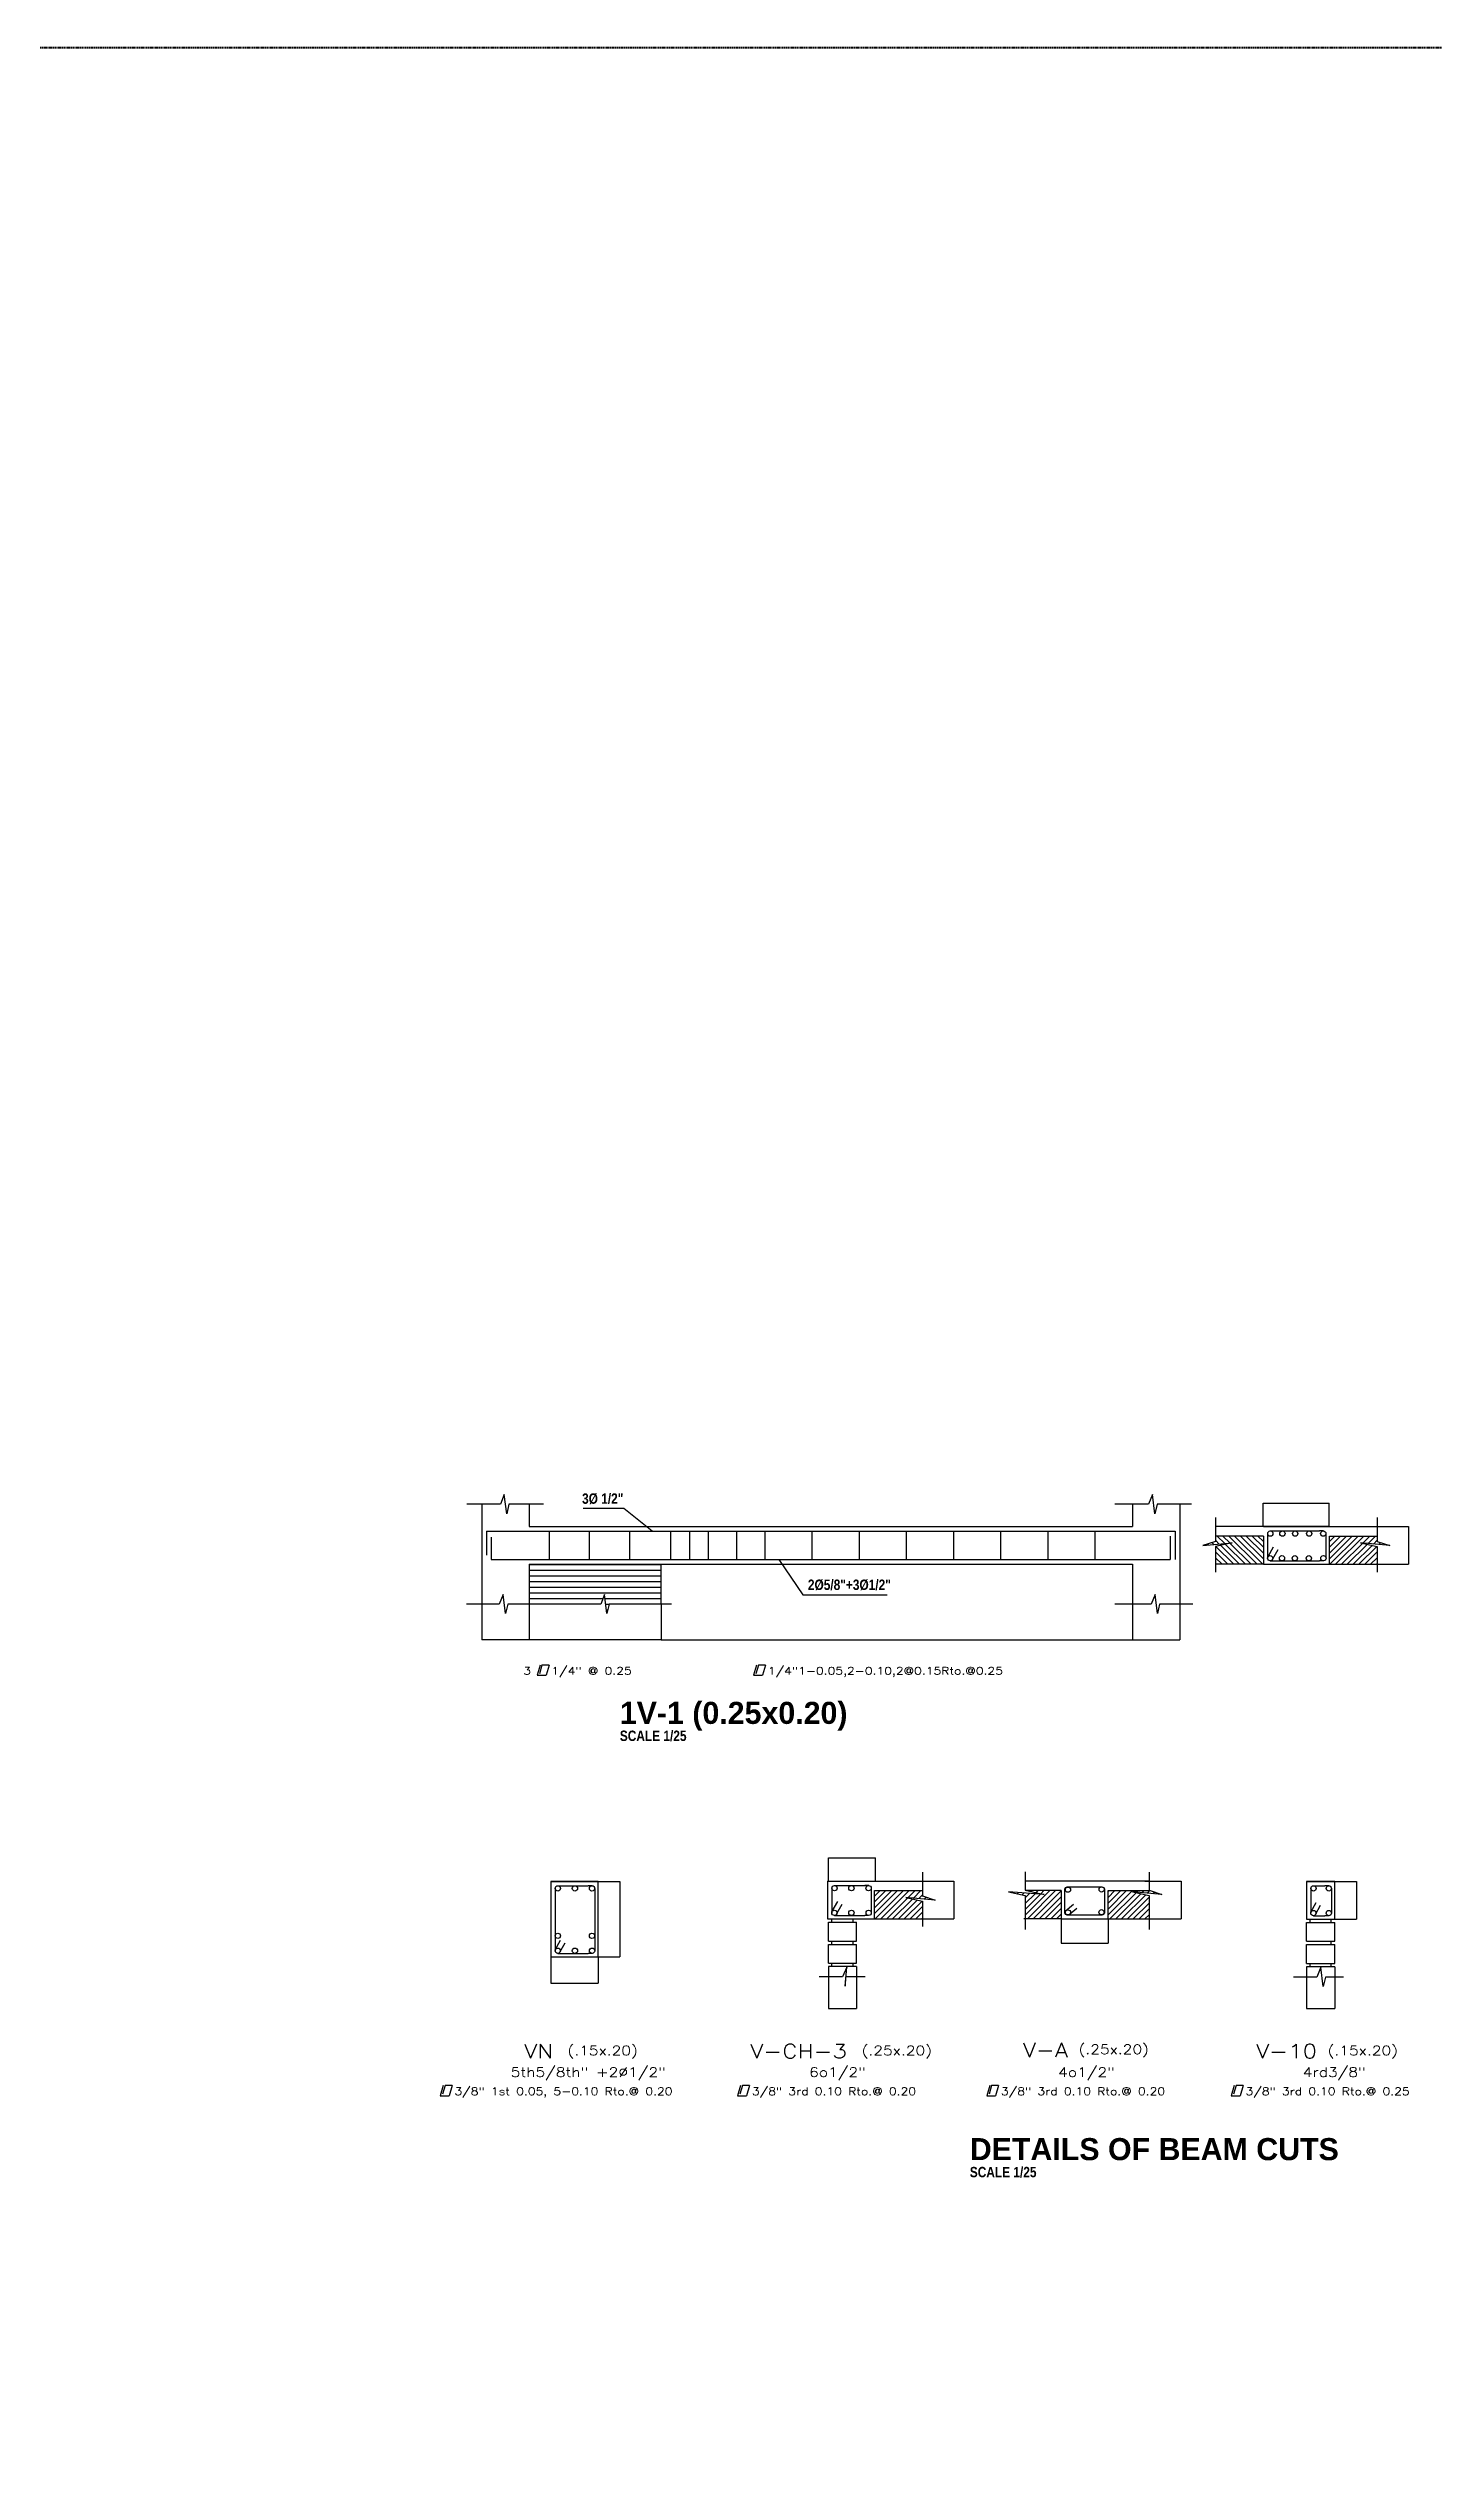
# Model space of a CAD drawing. Header units: millimetres. Extents: x -249630 to 95394, y -188036 to 109963.
# Drawn here: x 69887 to 77235, y -68533 to -55806 of the extents above; entities that cross this region are included whole.
import ezdxf

# ---------------------------------------------------------------- set-up
doc = ezdxf.new("R2010")
doc.units = ezdxf.units.MM
doc.header["$PDMODE"] = 2
doc.linetypes.add('ACAD_ISO04W100', pattern=[30, 24, -3, 0, -3])
doc.linetypes.add('DASHED2', pattern=[9.525, 6.35, -3.175])
for name, color, linetype in [('04', 4, 'Continuous'), ('05', 5, 'Continuous'), ('Layer3', 3, 'Continuous'), ('SOMBRA', 252, 'Continuous'), ('TEXTO1', 7, 'Continuous'), ('TEXTOS', 11, 'Continuous'), ('TITULOS', 180, 'Continuous'), ('VEREDA', 1, 'Continuous')]:
    doc.layers.add(name, color=color, linetype=linetype)
doc.styles.add('COTAS', font='arial.ttf', dxfattribs={"width": 1.1})
doc.styles.add('DESCRIPCION(E)', font='swisscbi.ttf', dxfattribs={"width": 1.1, "oblique": 15, "height": 0.15})
doc.styles.add('ROMANS', font='romans')
doc.styles.add('TITULOS(E)', font='swisscbi.ttf', dxfattribs={"oblique": 15, "height": 0.23})
doc.dimstyles.new('Copy of COTA1-25', dxfattribs={"dimscale": 0.25, "dimtxt": 0.22, "dimasz": 0.12, "dimexe": 0.08, "dimexo": 0.05, "dimgap": 0.076, "dimtad": 2, "dimtih": 1, "dimtoh": 1, "dimzin": 4, "dimdsep": 46, "dimtxsty": 'COTAS', "dimblk": 'ARCHTICK', "dimcen": -0.1, "dimclrd": 141, "dimclre": 141, "dimclrt": 11, "dimadec": 0, "dimazin": 0, "dimtfac": 1, "dimtix": 1, "dimtmove": 1, "dimatfit": 3, "dimfxl": 1, "dimtolj": 1, "dimtzin": 0, "dimarcsym": 0})
doc.dimstyles.new('COTA1-25', dxfattribs={"dimscale": 0.25, "dimtxt": 0.22, "dimasz": 0.12, "dimexe": 0.08, "dimexo": 0.05, "dimgap": 0.076, "dimtad": 2, "dimzin": 4, "dimdsep": 46, "dimtxsty": 'COTAS', "dimblk": 'ARCHTICK', "dimcen": -0.1, "dimclrd": 141, "dimclre": 141, "dimclrt": 11, "dimadec": 0, "dimazin": 0, "dimtfac": 1, "dimtix": 1, "dimtmove": 1, "dimatfit": 3, "dimfxl": 1, "dimtolj": 1, "dimtzin": 0, "dimarcsym": 0})

# ---------------------------------------------------------------- blocks, each defined once
blk = doc.blocks.new('_ArchTick')
at = {"color": 0, "linetype": 'ByBlock', "const_width": 0.15}
blk.add_lwpolyline([(-0.5, -0.5), (0.5, 0.5)], dxfattribs=at)
blk = doc.blocks.new('*D446')
at = {"color": 141, "linetype": 'Continuous', "lineweight": -2, "transparency": 16777216}
for p, q in [((75702, -65527), (75895, -65527)), ((75895, -65527), (75895, -65727)), ((75702, -65727), (75895, -65727))]:
    blk.add_line(p, q, dxfattribs=at)
at = {"layer": 'Defpoints', "color": 0, "linetype": 'Continuous', "transparency": 16777216}
for p in [(75702, -65527), (75702, -65727), (75895, -65727)]:
    blk.add_point(p, dxfattribs=at)
at = {"color": 141, "linetype": 'Continuous', "lineweight": -2, "transparency": 16777216, "xscale": 0.03, "yscale": 0.03, "zscale": 0.03}
for p, rotation in [((75895, -65527), 90), ((75895, -65727), 270)]:
    blk.add_blockref('_ArchTick', p, dxfattribs=dict(at, rotation=rotation))
at = {"color": 11, "linetype": 'Continuous', "transparency": 16777216, "insert": (75896, -65627), "char_height": 0.055, "attachment_point": 5, "style": 'COTAS'}
blk.add_mtext('\\A1;200.00', dxfattribs=at)
blk = doc.blocks.new('*D447')
at = {"color": 141, "linetype": 'Continuous', "lineweight": -2, "transparency": 16777216}
for p, q in [((75258, -65727), (75258, -65857)), ((75507, -65727), (75507, -65857)), ((75258, -65857), (75507, -65857))]:
    blk.add_line(p, q, dxfattribs=at)
at = {"layer": 'Defpoints', "color": 0, "linetype": 'Continuous', "transparency": 16777216}
for p in [(75258, -65727), (75507, -65727), (75507, -65857)]:
    blk.add_point(p, dxfattribs=at)
at = {"color": 141, "linetype": 'Continuous', "lineweight": -2, "transparency": 16777216, "xscale": 0.03, "yscale": 0.03, "zscale": 0.03, "rotation": 180}
blk.add_blockref('_ArchTick', (75258, -65857), dxfattribs=at)
at = {"color": 141, "linetype": 'Continuous', "lineweight": -2, "transparency": 16777216, "xscale": 0.03, "yscale": 0.03, "zscale": 0.03}
blk.add_blockref('_ArchTick', (75507, -65857), dxfattribs=at)
at = {"color": 11, "linetype": 'Continuous', "transparency": 16777216, "insert": (75383, -65857), "char_height": 0.055, "attachment_point": 5, "style": 'COTAS'}
blk.add_mtext('\\A1;249.01', dxfattribs=at)
blk = doc.blocks.new('*D448')
at = {"color": 141, "linetype": 'Continuous', "lineweight": -2, "transparency": 16777216}
for p, q in [((76559, -66032), (76559, -66203)), ((76709, -66032), (76709, -66203)), ((76559, -66203), (76709, -66203))]:
    blk.add_line(p, q, dxfattribs=at)
at = {"layer": 'Defpoints', "color": 0, "linetype": 'Continuous', "transparency": 16777216}
for p in [(76559, -66032), (76709, -66032), (76709, -66203)]:
    blk.add_point(p, dxfattribs=at)
at = {"color": 141, "linetype": 'Continuous', "lineweight": -2, "transparency": 16777216, "xscale": 0.03, "yscale": 0.03, "zscale": 0.03, "rotation": 180}
blk.add_blockref('_ArchTick', (76559, -66203), dxfattribs=at)
at = {"color": 141, "linetype": 'Continuous', "lineweight": -2, "transparency": 16777216, "xscale": 0.03, "yscale": 0.03, "zscale": 0.03}
blk.add_blockref('_ArchTick', (76709, -66203), dxfattribs=at)
at = {"color": 11, "linetype": 'Continuous', "transparency": 16777216, "insert": (76624, -66203), "char_height": 0.055, "attachment_point": 5, "style": 'COTAS'}
blk.add_mtext('\\A1;150.00', dxfattribs=at)
blk = doc.blocks.new('*D449')
at = {"color": 141, "linetype": 'Continuous', "lineweight": -2, "transparency": 16777216}
for p, q in [((76709, -65529), (76825, -65529)), ((76825, -65529), (76825, -65729)), ((76709, -65729), (76825, -65729))]:
    blk.add_line(p, q, dxfattribs=at)
at = {"layer": 'Defpoints', "color": 0, "linetype": 'Continuous', "transparency": 16777216}
for p in [(76709, -65529), (76709, -65729), (76825, -65729)]:
    blk.add_point(p, dxfattribs=at)
at = {"color": 141, "linetype": 'Continuous', "lineweight": -2, "transparency": 16777216, "xscale": 0.03, "yscale": 0.03, "zscale": 0.03}
for p, rotation in [((76825, -65529), 90), ((76825, -65729), 270)]:
    blk.add_blockref('_ArchTick', p, dxfattribs=dict(at, rotation=rotation))
at = {"color": 11, "linetype": 'Continuous', "transparency": 16777216, "insert": (76825, -65629), "char_height": 0.055, "attachment_point": 5, "style": 'COTAS'}
blk.add_mtext('\\A1;199.99', dxfattribs=at)
blk = doc.blocks.new('*D450')
at = {"color": 141, "linetype": 'Continuous', "lineweight": -2, "transparency": 16777216}
for p, q in [((74524, -65527), (74689, -65527)), ((74689, -65527), (74689, -65727)), ((74524, -65727), (74689, -65727))]:
    blk.add_line(p, q, dxfattribs=at)
at = {"layer": 'Defpoints', "color": 0, "linetype": 'Continuous', "transparency": 16777216}
for p in [(74524, -65527), (74524, -65727), (74689, -65727)]:
    blk.add_point(p, dxfattribs=at)
at = {"color": 141, "linetype": 'Continuous', "lineweight": -2, "transparency": 16777216, "xscale": 0.03, "yscale": 0.03, "zscale": 0.03}
for p, rotation in [((74689, -65527), 90), ((74689, -65727), 270)]:
    blk.add_blockref('_ArchTick', p, dxfattribs=dict(at, rotation=rotation))
at = {"color": 11, "linetype": 'Continuous', "transparency": 16777216, "insert": (74689, -65627), "char_height": 0.055, "attachment_point": 5, "style": 'COTAS'}
blk.add_mtext('\\A1;200.00', dxfattribs=at)
blk = doc.blocks.new('A$C38044ED6')
at = {"layer": 'TEXTO1', "ltscale": 0.2}
for p, q in [((0.032, 0.108), (0, 0)), ((0, 0), (0.095, 0)), ((0.052, 0.108), (0.025, 0.016)), ((0.127, 0.108), (0.052, 0.108)), ((0.127, 0.108), (0.095, 0))]:
    blk.add_line(p, q, dxfattribs=at)
blk = doc.blocks.new('*D451')
at = {"color": 141, "linetype": 'Continuous', "lineweight": -2, "transparency": 16777216}
for p, q in [((74024, -65527), (74024, -65404)), ((74024, -65404), (74274, -65404)), ((74274, -65527), (74274, -65404))]:
    blk.add_line(p, q, dxfattribs=at)
at = {"layer": 'Defpoints', "color": 0, "linetype": 'Continuous', "transparency": 16777216}
for p in [(74274, -65404), (74024, -65527), (74274, -65527)]:
    blk.add_point(p, dxfattribs=at)
at = {"color": 141, "linetype": 'Continuous', "lineweight": -2, "transparency": 16777216, "xscale": 0.03, "yscale": 0.03, "zscale": 0.03, "rotation": 180}
blk.add_blockref('_ArchTick', (74024, -65404), dxfattribs=at)
at = {"color": 141, "linetype": 'Continuous', "lineweight": -2, "transparency": 16777216, "xscale": 0.03, "yscale": 0.03, "zscale": 0.03}
blk.add_blockref('_ArchTick', (74274, -65404), dxfattribs=at)
at = {"color": 11, "linetype": 'Continuous', "transparency": 16777216, "insert": (74149, -65404), "char_height": 0.055, "attachment_point": 5, "style": 'COTAS'}
blk.add_mtext('\\A1;250.00', dxfattribs=at)
blk = doc.blocks.new('*D452')
at = {"color": 141, "linetype": 'Continuous', "lineweight": -2, "transparency": 16777216}
for p, q in [((74024, -66031), (74024, -66202)), ((74174, -66031), (74174, -66202)), ((74024, -66202), (74174, -66202))]:
    blk.add_line(p, q, dxfattribs=at)
at = {"layer": 'Defpoints', "color": 0, "linetype": 'Continuous', "transparency": 16777216}
for p in [(74024, -66031), (74174, -66031), (74174, -66202)]:
    blk.add_point(p, dxfattribs=at)
at = {"color": 141, "linetype": 'Continuous', "lineweight": -2, "transparency": 16777216, "xscale": 0.03, "yscale": 0.03, "zscale": 0.03, "rotation": 180}
blk.add_blockref('_ArchTick', (74024, -66202), dxfattribs=at)
at = {"color": 141, "linetype": 'Continuous', "lineweight": -2, "transparency": 16777216, "xscale": 0.03, "yscale": 0.03, "zscale": 0.03}
blk.add_blockref('_ArchTick', (74174, -66202), dxfattribs=at)
at = {"color": 11, "linetype": 'Continuous', "transparency": 16777216, "insert": (74089, -66202), "char_height": 0.055, "attachment_point": 5, "style": 'COTAS'}
blk.add_mtext('\\A1;150.00', dxfattribs=at)
blk = doc.blocks.new('*D478')
at = {"color": 141, "linetype": 'Continuous', "lineweight": -2, "transparency": 16777216}
for p, q in [((72803, -65529), (72919, -65529)), ((72919, -65529), (72919, -65929)), ((72803, -65929), (72919, -65929))]:
    blk.add_line(p, q, dxfattribs=at)
at = {"layer": 'Defpoints', "color": 0, "linetype": 'Continuous', "transparency": 16777216}
for p in [(72803, -65529), (72803, -65929), (72919, -65929)]:
    blk.add_point(p, dxfattribs=at)
at = {"color": 141, "linetype": 'Continuous', "lineweight": -2, "transparency": 16777216, "xscale": 0.03, "yscale": 0.03, "zscale": 0.03}
for p, rotation in [((72919, -65529), 90), ((72919, -65929), 270)]:
    blk.add_blockref('_ArchTick', p, dxfattribs=dict(at, rotation=rotation))
at = {"color": 11, "linetype": 'Continuous', "transparency": 16777216, "insert": (72919, -65729), "char_height": 0.055, "attachment_point": 5, "style": 'COTAS'}
blk.add_mtext('\\A1;399.99', dxfattribs=at)
blk = doc.blocks.new('*D479')
at = {"color": 141, "linetype": 'Continuous', "lineweight": -2, "transparency": 16777216}
for p, q in [((72553, -65929), (72553, -66069)), ((72803, -65929), (72803, -66069)), ((72553, -66069), (72803, -66069))]:
    blk.add_line(p, q, dxfattribs=at)
at = {"layer": 'Defpoints', "color": 0, "linetype": 'Continuous', "transparency": 16777216}
for p in [(72553, -65929), (72803, -65929), (72803, -66069)]:
    blk.add_point(p, dxfattribs=at)
at = {"color": 141, "linetype": 'Continuous', "lineweight": -2, "transparency": 16777216, "xscale": 0.03, "yscale": 0.03, "zscale": 0.03, "rotation": 180}
blk.add_blockref('_ArchTick', (72553, -66069), dxfattribs=at)
at = {"color": 141, "linetype": 'Continuous', "lineweight": -2, "transparency": 16777216, "xscale": 0.03, "yscale": 0.03, "zscale": 0.03}
blk.add_blockref('_ArchTick', (72803, -66069), dxfattribs=at)
at = {"color": 11, "linetype": 'Continuous', "transparency": 16777216, "insert": (72678, -66069), "char_height": 0.055, "attachment_point": 5, "style": 'COTAS'}
blk.add_mtext('\\A1;250.00', dxfattribs=at)
blk = doc.blocks.new('*D501')
at = {"color": 141, "linetype": 'Continuous', "lineweight": -2, "transparency": 16777216}
for p, q in [((72437, -64058), (72437, -64247)), ((73137, -64058), (73137, -64247)), ((73137, -64247), (72437, -64247))]:
    blk.add_line(p, q, dxfattribs=at)
at = {"layer": 'Defpoints', "color": 0, "linetype": 'Continuous', "transparency": 16777216}
for p in [(72437, -64058), (73137, -64058), (72437, -64247)]:
    blk.add_point(p, dxfattribs=at)
at = {"color": 141, "linetype": 'Continuous', "lineweight": -2, "transparency": 16777216, "xscale": 0.03, "yscale": 0.03, "zscale": 0.03, "rotation": 180}
blk.add_blockref('_ArchTick', (72437, -64247), dxfattribs=at)
at = {"color": 141, "linetype": 'Continuous', "lineweight": -2, "transparency": 16777216, "xscale": 0.03, "yscale": 0.03, "zscale": 0.03}
blk.add_blockref('_ArchTick', (73137, -64247), dxfattribs=at)
at = {"color": 11, "linetype": 'Continuous', "transparency": 16777216, "insert": (72787, -64247), "char_height": 0.055, "attachment_point": 5, "style": 'COTAS'}
blk.add_mtext('\\A1;700.00', dxfattribs=at)
blk = doc.blocks.new('*D502')
at = {"color": 141, "linetype": 'Continuous', "lineweight": -2, "transparency": 16777216}
for p, q in [((73137, -64055), (73137, -64247)), ((75637, -64021), (75637, -64247)), ((73137, -64247), (75637, -64247))]:
    blk.add_line(p, q, dxfattribs=at)
at = {"layer": 'Defpoints', "color": 0, "linetype": 'Continuous', "transparency": 16777216}
for p in [(73137, -64055), (75637, -64021), (75637, -64247)]:
    blk.add_point(p, dxfattribs=at)
at = {"color": 141, "linetype": 'Continuous', "lineweight": -2, "transparency": 16777216, "xscale": 0.03, "yscale": 0.03, "zscale": 0.03, "rotation": 180}
blk.add_blockref('_ArchTick', (73137, -64247), dxfattribs=at)
at = {"color": 141, "linetype": 'Continuous', "lineweight": -2, "transparency": 16777216, "xscale": 0.03, "yscale": 0.03, "zscale": 0.03}
blk.add_blockref('_ArchTick', (75637, -64247), dxfattribs=at)
at = {"color": 11, "linetype": 'Continuous', "transparency": 16777216, "insert": (74387, -64247), "char_height": 0.055, "attachment_point": 5, "style": 'COTAS'}
blk.add_mtext('\\A1;2500.00', dxfattribs=at)
blk = doc.blocks.new('*D503')
at = {"color": 141, "linetype": 'Continuous', "lineweight": -2, "transparency": 16777216}
for p, q in [((76934, -63647), (77100, -63647)), ((77100, -63647), (77100, -63847)), ((76934, -63847), (77100, -63847))]:
    blk.add_line(p, q, dxfattribs=at)
at = {"layer": 'Defpoints', "color": 0, "linetype": 'Continuous', "transparency": 16777216}
for p in [(76934, -63647), (76934, -63847), (77100, -63847)]:
    blk.add_point(p, dxfattribs=at)
at = {"color": 141, "linetype": 'Continuous', "lineweight": -2, "transparency": 16777216, "xscale": 0.03, "yscale": 0.03, "zscale": 0.03}
for p, rotation in [((77100, -63647), 90), ((77100, -63847), 270)]:
    blk.add_blockref('_ArchTick', p, dxfattribs=dict(at, rotation=rotation))
at = {"color": 11, "linetype": 'Continuous', "transparency": 16777216, "insert": (77100, -63747), "char_height": 0.055, "attachment_point": 5, "style": 'COTAS'}
blk.add_mtext('\\A1;200.00', dxfattribs=at)
blk = doc.blocks.new('*D504')
at = {"color": 141, "linetype": 'Continuous', "lineweight": -2, "transparency": 16777216}
for p, q in [((76330, -63647), (76330, -63523)), ((76330, -63523), (76680, -63523)), ((76680, -63647), (76680, -63523))]:
    blk.add_line(p, q, dxfattribs=at)
at = {"layer": 'Defpoints', "color": 0, "linetype": 'Continuous', "transparency": 16777216}
for p in [(76680, -63523), (76330, -63647), (76680, -63647)]:
    blk.add_point(p, dxfattribs=at)
at = {"color": 141, "linetype": 'Continuous', "lineweight": -2, "transparency": 16777216, "xscale": 0.03, "yscale": 0.03, "zscale": 0.03, "rotation": 180}
blk.add_blockref('_ArchTick', (76330, -63523), dxfattribs=at)
at = {"color": 141, "linetype": 'Continuous', "lineweight": -2, "transparency": 16777216, "xscale": 0.03, "yscale": 0.03, "zscale": 0.03}
blk.add_blockref('_ArchTick', (76680, -63523), dxfattribs=at)
at = {"color": 11, "linetype": 'Continuous', "transparency": 16777216, "insert": (76505, -63523), "char_height": 0.055, "attachment_point": 5, "style": 'COTAS'}
blk.add_mtext('\\A1;350.00', dxfattribs=at)
blk = doc.blocks.new('*D505')
at = {"color": 141, "linetype": 'Continuous', "lineweight": -2, "transparency": 16777216}
for p, q in [((72187, -64058), (72187, -64247)), ((72437, -64058), (72437, -64247)), ((72437, -64247), (72187, -64247))]:
    blk.add_line(p, q, dxfattribs=at)
at = {"layer": 'Defpoints', "color": 0, "linetype": 'Continuous', "transparency": 16777216}
for p in [(72187, -64058), (72437, -64058), (72187, -64247)]:
    blk.add_point(p, dxfattribs=at)
at = {"color": 141, "linetype": 'Continuous', "lineweight": -2, "transparency": 16777216, "xscale": 0.03, "yscale": 0.03, "zscale": 0.03, "rotation": 180}
blk.add_blockref('_ArchTick', (72187, -64247), dxfattribs=at)
at = {"color": 141, "linetype": 'Continuous', "lineweight": -2, "transparency": 16777216, "xscale": 0.03, "yscale": 0.03, "zscale": 0.03}
blk.add_blockref('_ArchTick', (72437, -64247), dxfattribs=at)
at = {"color": 11, "linetype": 'Continuous', "transparency": 16777216, "insert": (72312, -64247), "char_height": 0.055, "attachment_point": 5, "style": 'COTAS'}
blk.add_mtext('\\A1;250.00', dxfattribs=at)
blk = doc.blocks.new('*D506')
at = {"color": 141, "linetype": 'Continuous', "lineweight": -2, "transparency": 16777216}
for p, q in [((75887, -64058), (75887, -64247)), ((75637, -64247), (75637, -64247)), ((75637, -64247), (75887, -64247))]:
    blk.add_line(p, q, dxfattribs=at)
at = {"layer": 'Defpoints', "color": 0, "linetype": 'Continuous', "transparency": 16777216}
for p in [(75887, -64058), (75637, -64247), (75887, -64247)]:
    blk.add_point(p, dxfattribs=at)
at = {"color": 141, "linetype": 'Continuous', "lineweight": -2, "transparency": 16777216, "xscale": 0.03, "yscale": 0.03, "zscale": 0.03, "rotation": 180}
blk.add_blockref('_ArchTick', (75637, -64247), dxfattribs=at)
at = {"color": 141, "linetype": 'Continuous', "lineweight": -2, "transparency": 16777216, "xscale": 0.03, "yscale": 0.03, "zscale": 0.03}
blk.add_blockref('_ArchTick', (75887, -64247), dxfattribs=at)
at = {"color": 11, "linetype": 'Continuous', "transparency": 16777216, "insert": (75762, -64247), "char_height": 0.055, "attachment_point": 5, "style": 'COTAS'}
blk.add_mtext('\\A1;250.00', dxfattribs=at)

msp = doc.modelspace()

# ---------------------------------------------------------------- hatches: boundary and pattern name
at = {"linetype": 'Continuous'}
h = msp.add_hatch(dxfattribs=at)
h.set_pattern_fill('ANSI31', color=1, scale=175, style=0)
h.set_pattern_definition([(135, (414592.063, -92257.073), (15.4679608, 15.4679608), [])])
h.paths.add_polyline_path([(76076.274, -63753.252), (76165.151, -63733.734), (76009.613, -63747.24), (76076.274, -63725.409), (76076.274, -63697.035), (76330.256, -63697.035), (76330.256, -63847.035), (76076.274, -63847.035)])
h = msp.add_hatch(dxfattribs=at)
h.set_pattern_fill('ANSI31', color=1, scale=175, style=0)
h.set_pattern_definition([(45, (-261581.55, -92257.073), (-15.4679608, 15.4679608), [])])
h.paths.add_polyline_path([(76934.239, -63753.252), (76845.362, -63733.734), (77000.899, -63747.24), (76934.239, -63725.409), (76934.239, -63697.035), (76680.256, -63697.035), (76680.256, -63847.035), (76934.239, -63847.035)])
h = msp.add_hatch(dxfattribs=at)
h.set_pattern_fill('ANSI31', color=1, scale=175, style=0)
h.set_pattern_definition([(45, (-98613.55, -287423.35), (-392.8862, 392.8862), [])])
h.paths.add_polyline_path([(72649.06, -65632.428), (72560.183, -65612.91), (72715.721, -65626.416), (72649.06, -65604.585), (72649.06, -65577.447), (72395.078, -65577.447), (72395.078, -65677.447), (72649.06, -65677.447)])
h = msp.add_hatch(dxfattribs=at)
h.set_pattern_fill('ANSI31', color=1, scale=175, style=0)
h.set_pattern_definition([(45, (-263992.26, -94137.485), (-15.4679608, 15.4679608), [])])
h.paths.add_polyline_path([(74523.528, -65633.664), (74434.651, -65614.146), (74590.189, -65627.653), (74523.528, -65605.821), (74523.528, -65577.447), (74269.546, -65577.447), (74269.546, -65727.447), (74523.528, -65727.447)])
h = msp.add_hatch(dxfattribs=at)
h.set_pattern_fill('ANSI31', color=1, scale=175, style=0)
h.set_pattern_definition([(45, (-265315.98, -94041.04), (-15.4679608, 15.4679608), [])])
h.paths.add_polyline_path([(75258.231, -65577.447), (75075.42, -65577.447), (75168.197, -65597.653), (74979.075, -65584.146), (75067.952, -65603.664), (75067.952, -65727.447), (75258.231, -65727.447)])
h = msp.add_hatch(dxfattribs=at)
h.set_pattern_fill('ANSI31', color=1, scale=175, style=0)
h.set_pattern_definition([(45, (-265465.98, -94041.04), (-15.4679608, 15.4679608), [])])
h.paths.add_polyline_path([(75724.924, -65603.664), (75636.047, -65584.146), (75791.585, -65597.653), (75724.924, -65575.821), (75724.924, -65577.447), (75507.238, -65577.447), (75507.238, -65727.447), (75724.924, -65727.447)])
at = {"layer": 'VEREDA'}
h = msp.add_hatch(dxfattribs=at)
h.set_pattern_fill('_USER', color=256, scale=30, style=0, pattern_type=0)
h.set_pattern_definition([(0, (-96888.654, -287378.557), (0, 30), [])])
h.paths.add_polyline_path([(72437.071, -63847.035), (72437.071, -64058.194), (72817.108, -64058.194), (72837.872, -64006.477), (72850.444, -64108.386), (72862.245, -64058.194), (73137.071, -64058.194), (73137.071, -63847.035)])

# ---------------------------------------------------------------- linework, layer by layer
at = {"color": 1, "lineweight": -2}
for p, q in [((72306.132, -63477.061), (72285.367, -63528.778)), ((72318.704, -63578.97), (72306.132, -63477.061)), ((75742.873, -63477.061), (75722.109, -63528.778)), ((75755.445, -63578.97), (75742.873, -63477.061)), ((72285.367, -63528.778), (72107.031, -63528.778)), ((72330.505, -63528.778), (72318.704, -63578.97)), ((72513.163, -63528.778), (72330.505, -63528.778)), ((75722.109, -63528.778), (75543.772, -63528.778)), ((75767.246, -63528.778), (75755.445, -63578.97)), ((75949.905, -63528.778), (75767.246, -63528.778)), ((76076.274, -63599.069), (76076.274, -63727.486)), ((76934.239, -63599.069), (76934.239, -63727.486)), ((76076.274, -63725.409), (76009.613, -63747.24)), ((76009.613, -63747.24), (76165.151, -63733.734)), ((76165.151, -63733.734), (76076.274, -63753.252)), ((76845.362, -63733.734), (76934.239, -63753.252)), ((77000.899, -63747.24), (76845.362, -63733.734)), ((76934.239, -63725.409), (77000.899, -63747.24)), ((72299.968, -64006.477), (72279.203, -64058.194)), ((72312.54, -64108.386), (72299.968, -64006.477)), ((72837.872, -64006.477), (72817.108, -64058.194)), ((72850.444, -64108.386), (72837.872, -64006.477)), ((75755.9, -64006.477), (75735.135, -64058.194)), ((75768.472, -64108.386), (75755.9, -64006.477)), ((72279.203, -64058.194), (72105.632, -64058.194)), ((72324.341, -64058.194), (72312.54, -64108.386)), ((72817.108, -64058.194), (72324.341, -64058.194)), ((72862.245, -64058.194), (72850.444, -64108.386)), ((73193.16, -64058.194), (72862.245, -64058.194)), ((75735.135, -64058.194), (75542.374, -64058.194)), ((75780.273, -64058.194), (75768.472, -64108.386)), ((75957.167, -64058.194), (75780.273, -64058.194)), ((74523.528, -65479.481), (74523.528, -65607.898)), ((75067.952, -65477.404), (75067.952, -65575.821)), ((75724.924, -65479.481), (75724.924, -65577.898)), ((74434.651, -65614.146), (74523.528, -65633.664)), ((74590.189, -65627.653), (74434.651, -65614.146)), ((74523.528, -65605.821), (74590.189, -65627.653)), ((74979.075, -65584.146), (75067.952, -65603.664)), ((75168.197, -65597.653), (74979.075, -65584.146)), ((75067.952, -65575.821), (75168.197, -65597.653)), ((75067.952, -65603.664), (75067.952, -65783.017)), ((75791.585, -65597.653), (75636.047, -65584.146)), ((75636.047, -65584.146), (75724.924, -65603.664)), ((75724.924, -65575.821), (75791.585, -65597.653)), ((75724.924, -65603.664), (75724.924, -65783.017)), ((74099.422, -66034.424), (73975.31, -66034.424)), ((74121.382, -65982.707), (74099.422, -66034.424)), ((74112.759, -66084.616), (74121.382, -65982.707)), ((74114.59, -66034.424), (74112.759, -66084.616)), ((74219.711, -66034.424), (74114.59, -66034.424)), ((76614.659, -66035.658), (76490.547, -66035.658)), ((76635.424, -65983.941), (76614.659, -66035.658)), ((76647.996, -66085.85), (76635.424, -65983.941)), ((76659.797, -66035.658), (76647.996, -66085.85)), ((76754.949, -66035.658), (76659.797, -66035.658))]:
    msp.add_line(p, q, dxfattribs=at)
at = {"color": 2, "linetype": 'Continuous', "lineweight": -2, "ltscale": 0.18}
for p, q in [((72437.071, -63647.035), (73422.752, -63647.035)), ((73422.752, -63647.035), (75637.071, -63647.035)), ((76680.256, -63647.035), (76076.274, -63647.035)), ((76330.256, -63697.035), (76076.274, -63697.035)), ((76330.256, -63647.035), (76934.239, -63647.035)), ((76330.256, -63697.035), (76330.256, -63847.035)), ((76355.764, -63805.542), (76384.458, -63754.706)), ((76680.256, -63697.035), (76934.239, -63697.035)), ((76680.256, -63847.035), (76680.256, -63697.035)), ((72437.071, -63847.035), (75637.071, -63847.035)), ((76330.256, -63847.035), (76680.256, -63847.035)), ((76380.259, -63818.101), (76408.07, -63768.831)), ((72553.134, -65528.69), (72803.134, -65528.69)), ((72553.134, -65528.69), (72553.134, -65928.682)), ((72803.134, -65528.69), (72553.134, -65528.69)), ((72803.134, -65928.682), (72803.134, -65528.69)), ((74019.546, -65527.447), (74019.546, -65727.447)), ((74019.546, -65527.447), (74523.528, -65527.447)), ((75724.924, -65527.447), (75067.952, -65527.447)), ((76559.387, -65528.69), (76709.387, -65528.69)), ((76559.387, -65528.69), (76559.387, -65728.682)), ((76709.387, -65528.69), (76559.387, -65528.69)), ((76709.387, -65728.682), (76709.387, -65528.69)), ((74045.053, -65685.954), (74073.747, -65635.118)), ((74069.549, -65698.513), (74097.359, -65649.243)), ((74269.546, -65577.447), (74523.528, -65577.447)), ((74269.546, -65727.447), (74269.546, -65577.447)), ((75258.231, -65577.447), (75070.544, -65577.447)), ((75258.231, -65577.447), (75258.231, -65727.447)), ((75279.413, -65687.166), (75324.561, -65650.125)), ((75301.05, -65704.938), (75341.981, -65671.357)), ((75507.238, -65727.447), (75507.238, -65577.447)), ((75507.238, -65577.447), (75724.924, -65577.447)), ((76581.799, -65691.683), (76610.493, -65640.847)), ((76606.295, -65704.242), (76634.105, -65654.972)), ((74019.546, -65727.447), (74269.546, -65727.447)), ((75258.231, -65727.447), (75507.238, -65727.447)), ((76559.387, -65728.682), (76709.387, -65728.682)), ((72575.546, -65891.683), (72604.241, -65840.847)), ((72600.042, -65904.242), (72627.852, -65854.972)), ((72553.134, -65928.682), (72803.134, -65928.682))]:
    msp.add_line(p, q, dxfattribs=at)
at = {"color": 5, "linetype": 'Continuous', "lineweight": -2, "ltscale": 0.18}
for p, q in [((76352.8, -63684.196), (76352.8, -63816.653)), ((76366.8, -63670.196), (76627.69, -63670.196)), ((76648.579, -63670.196), (76627.69, -63670.196)), ((76662.111, -63684.196), (76662.111, -63811.689)), ((76366.669, -63828.739), (76627.558, -63828.739)), ((76648.447, -63828.739), (76627.558, -63828.739)), ((72575.546, -65565.85), (72575.546, -65896.386)), ((72589.546, -65551.85), (72750.436, -65551.85)), ((72771.325, -65551.85), (72750.436, -65551.85)), ((72785.325, -65565.85), (72785.325, -65896.386)), ((74042.09, -65564.608), (74042.09, -65697.065)), ((74056.09, -65550.608), (74216.979, -65550.608)), ((74237.868, -65550.608), (74216.979, -65550.608)), ((74251.4, -65564.608), (74251.4, -65692.101)), ((76581.799, -65565.85), (76581.799, -65696.386)), ((76595.799, -65551.85), (76656.688, -65551.85)), ((76677.578, -65551.85), (76656.688, -65551.85)), ((76691.578, -65565.85), (76691.578, -65696.386)), ((74055.958, -65709.151), (74216.848, -65709.151)), ((74237.737, -65709.151), (74216.848, -65709.151)), ((76595.799, -65710.386), (76656.688, -65710.386)), ((76677.578, -65710.386), (76656.688, -65710.386)), ((72589.546, -65910.386), (72750.436, -65910.386)), ((72771.325, -65910.386), (72750.436, -65910.386))]:
    msp.add_line(p, q, dxfattribs=at)
at = {"color": 1, "linetype": 'Continuous', "lineweight": -2, "ltscale": 0.2}
for p, q in [((76330.256, -63847.035), (76076.274, -63847.035)), ((76680.256, -63847.035), (76934.239, -63847.035)), ((74024.149, -65844.947), (74024.149, -65744.947)), ((74024.149, -65744.947), (74174.149, -65744.947)), ((74043.367, -65744.947), (74043.367, -65727.447)), ((74043.367, -65744.947), (74043.367, -65727.447)), ((74154.932, -65744.947), (74154.932, -65727.447)), ((74154.932, -65744.947), (74154.932, -65727.447)), ((74174.149, -65844.947), (74174.149, -65744.947)), ((74269.546, -65727.447), (74523.528, -65727.447)), ((76559.387, -65746.182), (76709.387, -65746.182)), ((76559.387, -65846.182), (76559.387, -65746.182)), ((76578.604, -65746.182), (76578.604, -65728.682)), ((76578.604, -65746.182), (76578.604, -65728.682)), ((76690.169, -65746.182), (76690.169, -65728.682)), ((76690.169, -65746.182), (76690.169, -65728.682)), ((76709.387, -65846.182), (76709.387, -65746.182)), ((74024.149, -65962.447), (74024.149, -65862.447)), ((74024.149, -65862.447), (74174.149, -65862.447)), ((74043.367, -65862.447), (74043.367, -65844.947)), ((74154.932, -65862.447), (74154.932, -65844.947)), ((74174.149, -65962.447), (74174.149, -65862.447)), ((76559.387, -65863.682), (76709.387, -65863.682)), ((76559.387, -65963.682), (76559.387, -65863.682)), ((76690.169, -65863.682), (76690.169, -65846.182)), ((76709.387, -65963.682), (76709.387, -65863.682)), ((74024.149, -65979.947), (74024.149, -66034.424)), ((74043.367, -65979.947), (74043.367, -65962.447)), ((74154.932, -65979.947), (74154.932, -65962.447)), ((74174.149, -65979.947), (74174.149, -66034.424)), ((76559.387, -65981.182), (76559.387, -66035.658)), ((76578.604, -65981.182), (76578.604, -65963.682)), ((76690.169, -65981.182), (76690.169, -65963.682)), ((76709.387, -65981.182), (76709.387, -66035.658))]:
    msp.add_line(p, q, dxfattribs=at)
at = {"color": 1, "linetype": 'ACAD_ISO04W100', "lineweight": -2, "ltscale": 0.2}
for p, q in [((75258.231, -65727.447), (75060.974, -65727.447)), ((75507.238, -65727.447), (75744.924, -65727.447))]:
    msp.add_line(p, q, dxfattribs=at)
at = {"color": 1, "linetype": 'Continuous', "ltscale": 0.2}
for p, q in [((74024.149, -65844.947), (74174.149, -65844.947)), ((76559.387, -65846.182), (76709.387, -65846.182)), ((74024.149, -65962.447), (74174.149, -65962.447)), ((74174.149, -65979.947), (74024.149, -65979.947)), ((76559.387, -65963.682), (76709.387, -65963.682)), ((76709.387, -65981.182), (76559.387, -65981.182))]:
    msp.add_line(p, q, dxfattribs=at)
at = {"color": 2, "linetype": 'Continuous', "lineweight": -2, "ltscale": 0.18}
for points in [[(72187.071, -63528.778), (72187.071, -64058.194)], [(72437.071, -63528.778), (72437.071, -63647.035)], [(75637.071, -63528.778), (75637.071, -63647.035)], [(75887.071, -63528.778), (75887.071, -64058.194)], [(72437.071, -63847.035), (72437.071, -64058.194)], [(75637.071, -63847.035), (75637.071, -64058.194)]]:
    msp.add_lwpolyline(points, dxfattribs=at)
at = {"color": 1, "lineweight": -2}
for points in [[(76076.274, -63753.252), (76076.274, -63887.84)], [(76934.239, -63753.252), (76934.239, -63887.84)], [(73137.071, -64058.194), (73137.071, -63847.035)], [(74523.528, -65633.664), (74523.528, -65768.252)]]:
    msp.add_lwpolyline(points, dxfattribs=at)
at = {"color": 5, "linetype": 'Continuous', "lineweight": -2, "ltscale": 0.18}
for points in [[(75290.731, -65707.447, -0.414213562), (75278.231, -65694.947), (75278.231, -65569.947, -0.414213562), (75290.731, -65557.447)], [(75474.738, -65557.447), (75474.738, -65557.447, -0.414213562), (75487.238, -65569.947), (75487.238, -65694.947, -0.414213562), (75474.738, -65707.447)]]:
    msp.add_lwpolyline(points, format="xyb", dxfattribs=at)
for points in [[(75290.731, -65557.447), (75474.738, -65557.447)], [(75474.738, -65707.447), (75290.731, -65707.447)]]:
    msp.add_lwpolyline(points, dxfattribs=at)
for centre, radius in [((76367.268, -63684.196), 14), ((76431.325, -63684.196), 14), ((76499.305, -63684.196), 14), ((76573.465, -63684.196), 14), ((76648.111, -63684.196), 14), ((76366.669, -63814.739), 14), ((76429.134, -63814.739), 14), ((76497.114, -63814.739), 14), ((76571.274, -63814.739), 14), ((76648.447, -63814.739), 14), ((72590.014, -65565.85), 14), ((72680.377, -65565.85), 14), ((72770.857, -65565.85), 14), ((74056.558, -65564.608), 14), ((74146.065, -65564.608), 14), ((74237.4, -65564.608), 14), ((75294.296, -65572.462), 13.763), ((75472.86, -65571.362), 13.763), ((76596.267, -65565.85), 14), ((76677.11, -65565.85), 14), ((74055.958, -65695.151), 14), ((74146.402, -65695.151), 14), ((74237.737, -65695.151), 14), ((75294.296, -65692.946), 13.763), ((75472.311, -65691.845), 13.763), ((76595.799, -65696.386), 14), ((76677.578, -65696.386), 14), ((72589.546, -65896.386), 14), ((72590.014, -65817.11), 14), ((72680.377, -65896.386), 14), ((72770.857, -65817.11), 14), ((72771.325, -65896.386), 14)]:
    msp.add_circle(centre, radius, dxfattribs=at)
at = {"layer": '05', "linetype": 'Continuous', "lineweight": -2, "ltscale": 0.18}
msp.add_line((72212.071, -63672.035), (75862.071, -63672.035), dxfattribs=at)
for points in [[(72212.071, -63672.035), (72212.071, -63799.159)], [(72237.071, -63703.197), (72237.071, -63822.035), (75837.071, -63822.035)], [(75837.071, -63697.333), (75837.071, -63822.035)], [(75862.071, -63672.035), (75862.071, -63822.035)]]:
    msp.add_lwpolyline(points, dxfattribs=at)
at = {"layer": 'Defpoints'}
for p in [(72969.72, -63647.035), (73076.249, -63647.035)]:
    msp.add_point(p, dxfattribs=at)
at = {"layer": 'Layer3'}
for points in [[(72543.601, -63672.035), (72543.601, -63822.035)], [(72756.66, -63672.035), (72756.66, -63822.035)], [(72969.72, -63672.035), (72969.72, -63822.035)], [(73187.071, -63672.035), (73187.071, -63822.035)], [(73287.071, -63672.035), (73287.071, -63822.035)], [(73387.071, -63672.035), (73387.071, -63822.035)], [(73537.071, -63672.035), (73537.071, -63822.035)], [(73687.071, -63672.035), (73687.071, -63822.035)], [(73937.071, -63672.035), (73937.071, -63822.035)], [(74187.071, -63672.035), (74187.071, -63822.035)], [(74437.071, -63672.035), (74437.071, -63822.035)], [(74687.071, -63672.035), (74687.071, -63822.035)], [(74937.071, -63672.035), (74937.071, -63822.035)], [(75187.071, -63672.035), (75187.071, -63822.035)], [(75437.071, -63672.035), (75437.071, -63822.035)]]:
    msp.add_lwpolyline(points, dxfattribs=at)
at = {"layer": 'SOMBRA', "color": 3, "linetype": 'DASHED2', "lineweight": 90}
msp.add_lwpolyline([(52280.3, -98829.085), (95026.507, -98829.085), (95026.507, -55805.993), (52280.3, -55805.993)], close=True, dxfattribs=at)

# ---------------------------------------------------------------- block references
at = {"color": 3, "linetype": 'Continuous', "xscale": 500, "yscale": 500, "zscale": 500}
for p in [(72479.781, -64435.679), (73627.315, -64435.679), (71965.983, -66665.344), (73542.932, -66665.344), (74863.475, -66665.344), (76159.973, -66665.344)]:
    msp.add_blockref('A$C38044ED6', p, dxfattribs=at)

# ---------------------------------------------------------------- texts
at = {"color": 2, "linetype": 'Continuous', "style": 'ROMANS', "width": 1.2}
for s, p in [('3', (72406.14, -64432.012)), ('1/4" @ 0.25', (72555.593, -64432.012)), ('1/4"1-0.05,2-0.10,2@0.15Rto.@0.25', (73703.126, -64432.012)), ('3/8" 1st 0.05, 5-0.10 Rto.@ 0.20', (72041.795, -66661.676)), ('3/8" 3rd 0.10 Rto.@ 0.20', (73618.744, -66661.676)), ('3/8" 3rd 0.10 Rto.@ 0.20', (74939.287, -66661.676)), ('3/8" 3rd 0.10 Rto.@ 0.25', (76235.785, -66661.676))]:
    msp.add_text(s, height=40, dxfattribs=at).set_placement(p)
at = {"color": 5, "linetype": 'Continuous', "style": 'ROMANS', "width": 1.2}
for s, p in [('VN', (72411.058, -66466.526)), ('V-CH-3', (73609.87, -66466.526)), ('V-A', (75055.348, -66460.079)), ('V-10', (76291.269, -66466.526))]:
    msp.add_text(s, height=75, dxfattribs=at).set_placement(p)
at = {"color": 3, "linetype": 'Continuous', "style": 'ROMANS', "width": 1.2}
for s, p in [('(.15x.20)', (72641.163, -66450.454)), ('(.25x.20)', (74200.868, -66450.454)), ('(.25x.20)', (75350.726, -66444.007)), ('(.15x.20)', (76671.25, -66450.454)), ('5th5/8th" +2%%C1/2"', (72339.913, -66565.147)), ('6o1/2" ', (73922.049, -66565.147)), ('4o1/2" ', (75242.591, -66565.147)), ('4rd3/8" ', (76539.089, -66565.147))]:
    msp.add_text(s, height=50, dxfattribs=at).set_placement(p)
at = {"layer": 'TEXTOS', "linetype": 'ByBlock', "style": 'DESCRIPCION(E)'}
for s, p in [('3%%C 1/2" ', (72718.266, -63525.953)), ('2%%C5/8"+3%%C1/2"', (73915.554, -63983.074)), ('SCALE 1/25', (72918.557, -64783.971)), ('SCALE 1/25', (74774.029, -67097.586))]:
    msp.add_text(s, height=55, dxfattribs=at).set_placement(p)
at = {"layer": 'TITULOS', "linetype": 'ByBlock', "style": 'TITULOS(E)', "width": 1.2}
for s, p in [('1V-1 (0.25x0.20)', (72918.557, -64693.272)), ('DETAILS OF BEAM CUTS', (74774.029, -67006.887))]:
    msp.add_text(s, height=117, dxfattribs=at).set_placement(p)

# ---------------------------------------------------------------- dimensions: what is measured, and where the dimension line sits
at = {"color": 2, "linetype": 'Continuous'}
for base, p1, p2, picture, middle in [((76680.256, -63523.222), (76330.256, -63647.035), (76680.256, -63647.035), '*D504', (76505.256, -63523.222)), ((74274.149, -65403.634), (74024.149, -65527.447), (74274.149, -65527.447), '*D451', (74149.149, -65403.634)), ((74174.149, -66201.976), (74024.149, -66031.251), (74174.149, -66031.251), '*D452', (74089.149, -66201.976)), ((76709.387, -66203.211), (76559.387, -66032.486), (76709.387, -66032.486), '*D448', (76624.387, -66203.211))]:
    dim = msp.add_linear_dim(base=base, p1=p1, p2=p2, dimstyle='COTA1-25', dxfattribs=at)
    dim.commit()
    dim.dimension.update_dxf_attribs({"geometry": picture, "text_midpoint": middle, "dimtype": 160})
for base, p1, p2, picture, middle in [((77099.668, -63847.035), (76934.239, -63647.035), (76934.239, -63847.035), '*D503', (77099.813, -63747.035)), ((72918.72, -65928.682), (72803.134, -65528.69), (72803.134, -65928.682), '*D478', (72918.865, -65728.686)), ((74688.958, -65727.447), (74523.528, -65527.447), (74523.528, -65727.447), '*D450', (74689.103, -65627.447)), ((75895.474, -65727.447), (75702.383, -65527.447), (75702.383, -65727.447), '*D446', (75895.619, -65627.447)), ((76824.973, -65728.682), (76709.387, -65528.69), (76709.387, -65728.682), '*D449', (76825.115, -65628.686))]:
    dim = msp.add_linear_dim(base=base, p1=p1, p2=p2, angle=90, dimstyle='Copy of COTA1-25', dxfattribs=at)
    dim.commit()
    dim.dimension.update_dxf_attribs({"geometry": picture, "text_midpoint": middle})
for base, p1, p2, dimstyle, picture, middle in [((72187.071, -64247.402), (72437.071, -64058.194), (72187.071, -64058.194), 'Copy of COTA1-25', '*D505', (72312.071, -64247.449)), ((72437.071, -64247.402), (73137.071, -64058.194), (72437.071, -64058.194), 'Copy of COTA1-25', '*D501', (72787.071, -64247.449)), ((75637.071, -64247.402), (73137.071, -64055.021), (75637.071, -64020.69), 'Copy of COTA1-25', '*D502', (74387.071, -64247.449)), ((75887.071, -64247.402), (75637.071, -64247.402), (75887.071, -64058.194), 'Copy of COTA1-25', '*D506', (75762.071, -64247.449)), ((75507.238, -65857.166), (75258.231, -65727.447), (75507.238, -65727.447), 'COTA1-25', '*D447', (75382.734, -65857.213)), ((72803.134, -66068.741), (72553.134, -65928.682), (72803.134, -65928.682), 'COTA1-25', '*D479', (72678.134, -66068.788))]:
    dim = msp.add_linear_dim(base=base, p1=p1, p2=p2, dimstyle=dimstyle, dxfattribs=at)
    dim.commit()
    dim.dimension.update_dxf_attribs({"geometry": picture, "text_midpoint": middle})

# ---------------------------------------------------------------- leaders
at = {"layer": '04'}
for points in [[(73089.754, -63672.035), (72940.157, -63551.074), (72724.408, -63551.074)], [(73761.113, -63822.035), (73889.272, -64008.195), (74335.374, -64008.195)]]:
    msp.add_leader(points, dimstyle='Copy of COTA1-25', override={"dimgap": 0.076, "dimtad": 0}, dxfattribs=at)

doc.saveas('drawing.dxf')
